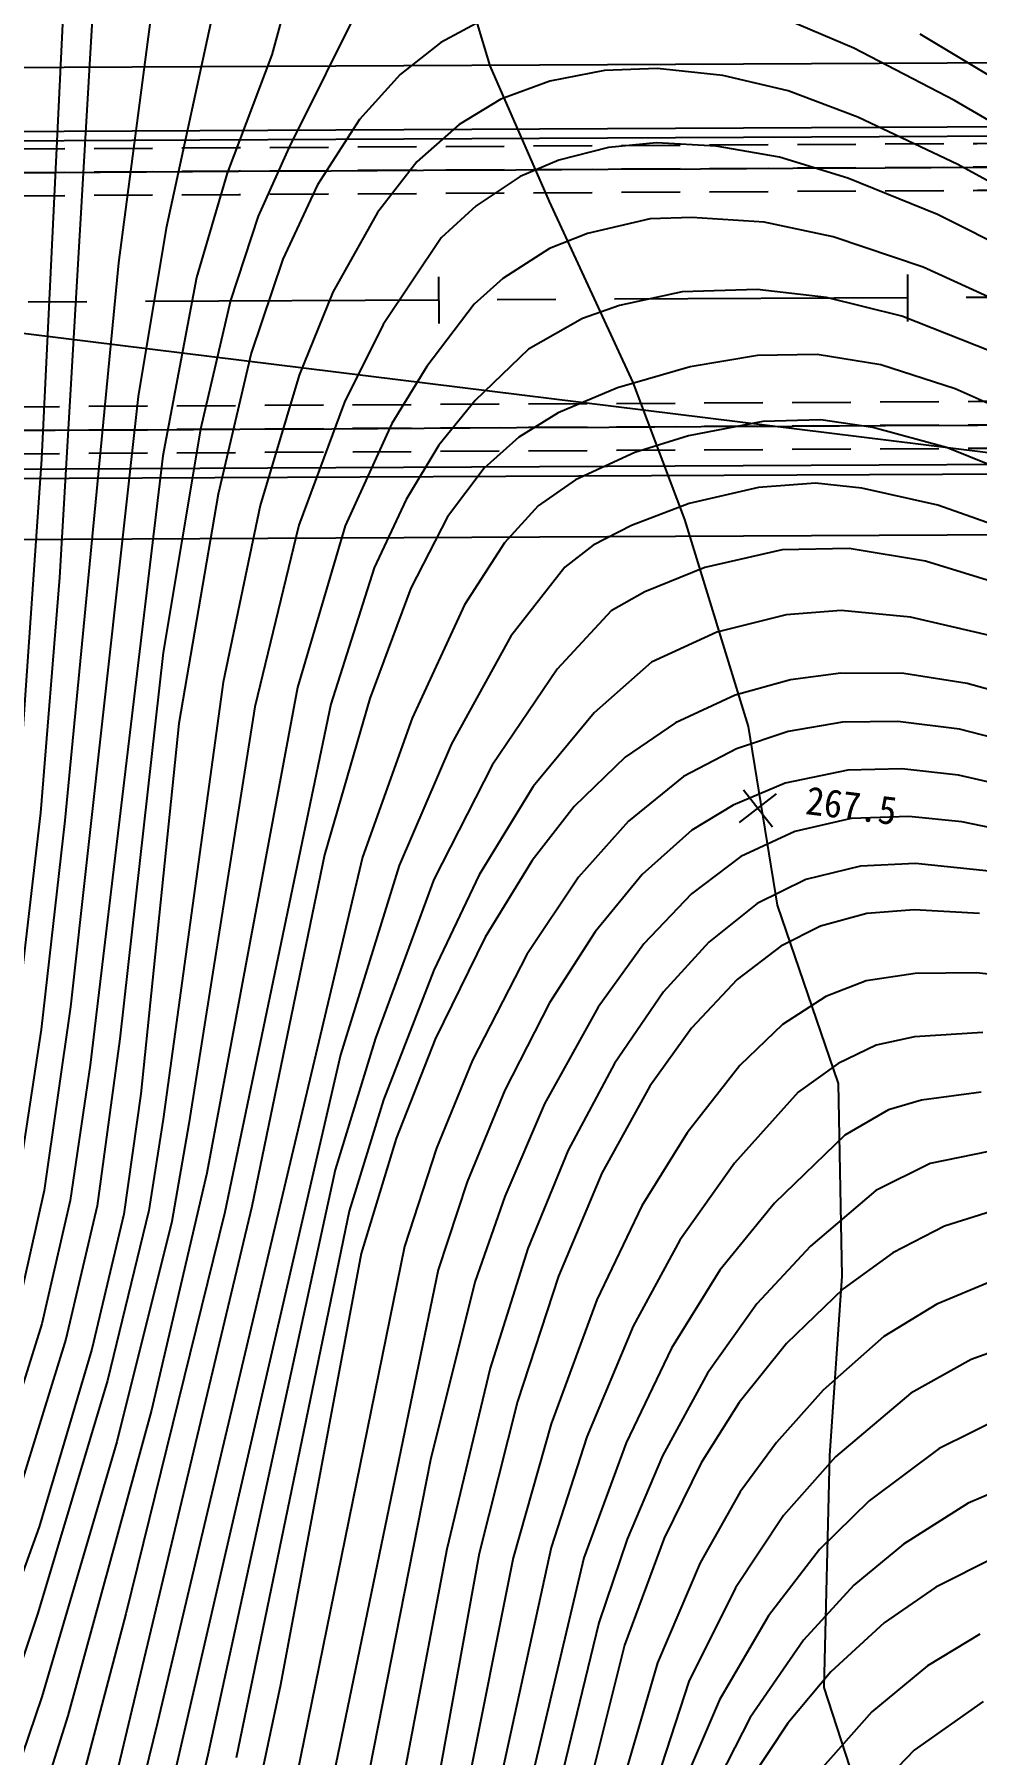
# Model space of a CAD drawing. Header units: millimetres. Extents: x 8678 to 9474, y 1103 to 1809.
# Drawn here: x 8787.4 to 8827.5, y 1412.1 to 1485.4 of the extents above; entities that cross this region are included whole.
import ezdxf
from ezdxf.xclip import XClip

# ---------------------------------------------------------------- set-up
doc = ezdxf.new("R2010")
doc.units = ezdxf.units.MM
doc.header["$LTSCALE"] = 10
doc.header["$MEASUREMENT"] = 0
doc.header["$XCLIPFRAME"] = 2
doc.linetypes.add('CENTER', pattern=[2, 1.25, -0.25, 0.25, -0.25])
doc.linetypes.add('HIDDEN', pattern=[0.375, 0.25, -0.125])
doc.layers.add('TZ-BASE', color=253, linetype='Continuous')
doc.layers.add('TZ-CABL', color=4, linetype='Continuous')
doc.styles.add('HANA', font='GulimChe.ttf')
doc.linetypes.add('ZIGZAG', pattern='A,0.0001,-0.2,[131,ltypeshp.shx,S=0.2,R=0,X=-0.2,Y=0],-0.4,[131,ltypeshp.shx,S=0.2,R=180,X=0.2,Y=0],-0.2', length=0.8001)

# ---------------------------------------------------------------- blocks, each defined once
blk = doc.blocks.new('JD-CGHF56FJ')
at = {"layer": 'TZ-BASE'}
for p, q in [((39.676, 18.454, 311.219), (42.188, 10.18, 311.219)), ((25.586, 18.233, 250), (23.824, -11.638, 250)), ((28.501, 18.123, 251), (26.342, 1.782, 251)), ((31.518, 17.686, 252), (28.373, 3.264, 252)), ((34.199, 15.516, 253), (32.887, 10.647, 253)), ((24.109, 15.221, 249), (23.056, -6.58, 249)), ((36.786, 13.066, 254), (33.605, 6.695, 254)), ((42.004, 12.202, 255), (40.097, 11.184, 255)), ((57.714, 10.938, 255), (55, 12.094, 255)), ((40.097, 11.184, 255), (38.356, 9.815, 255)), ((66.976, 7.666, 254), (60.544, 11.532, 254)), ((79.951, 10.385), (-0.048, 10)), ((79.951, 10.385), (-0.048, 10)), ((32.887, 10.647, 253), (30.986, 5.609, 253)), ((62.005, 8.705, 255), (57.714, 10.938, 255)), ((38.356, 9.815, 255), (36.623, 7.9, 255)), ((42.188, 10.18, 311.219), (44.722, 4.406, 311.219)), ((44.751, 9.536, 256), (42.653, 8.767, 256)), ((47.07, 9.992, 256), (44.751, 9.536, 256)), ((49.325, 10.066, 256), (47.07, 9.992, 256)), ((52.122, 9.778, 256), (49.325, 10.066, 256)), ((54.906, 9.116, 256), (52.122, 9.778, 256)), ((57.886, 7.995, 256), (54.906, 9.116, 256)), ((42.653, 8.767, 256), (40.88, 7.684, 256)), ((68.865, 4.691, 255), (62.005, 8.705, 255)), ((-0.035, 7.285), (79.964, 7.669)), ((36.623, 7.9, 255), (34.831, 5.116, 255)), ((40.88, 7.684, 256), (39.068, 6.098, 256)), ((62.154, 5.976, 256), (57.886, 7.995, 256)), ((-0.033, 6.885), (79.966, 7.269)), ((33.605, 6.695, 254), (32.304, 3.78, 254)), ((47.244, 6.698, 257), (45.126, 6.16, 257)), ((49.298, 6.899, 257), (47.244, 6.698, 257)), ((51.836, 6.753, 257), (49.298, 6.899, 257)), ((54.542, 6.29, 257), (51.836, 6.753, 257)), ((39.068, 6.098, 256), (37.397, 3.929, 256)), ((45.126, 6.16, 257), (43.478, 5.47, 257)), ((57.451, 5.398, 257), (54.542, 6.29, 257)), ((68.156, 2.679, 256), (62.154, 5.976, 256)), ((30.986, 5.609, 253), (29.679, 1.158, 253)), ((43.478, 5.47, 257), (41.596, 4.212, 257)), ((61.274, 3.85, 257), (57.451, 5.398, 257)), ((34.831, 5.116, 255), (33.355, 1.937, 255)), ((44.722, 4.406, 311.219), (48.289, -3.323, 311.219)), ((32.304, 3.78, 254), (31.117, 0.175, 254)), ((37.397, 3.929, 256), (35.495, 0.534, 256)), ((41.596, 4.212, 257), (40.112, 2.844, 257)), ((50.807, 3.715, 258), (49.027, 3.662, 258)), ((53.89, 3.515, 258), (50.807, 3.715, 258)), ((67.223, 0.847, 257), (61.274, 3.85, 257)), ((28.373, 3.264, 252), (27.191, -3.919, 252)), ((46.354, 3.042, 258), (44.734, 2.397, 258)), ((49.027, 3.662, 258), (46.354, 3.042, 258)), ((56.825, 2.887, 258), (53.89, 3.515, 258)), ((40.112, 2.844, 257), (37.638, -0.841, 257)), ((44.734, 2.397, 258), (42.734, 1.123, 258)), ((60.674, 1.604, 258), (56.825, 2.887, 258)), ((-0.007, 1.54), (80.041, -8.355)), ((26.342, 1.782, 251), (24.056, -21.986, 251)), ((33.355, 1.937, 255), (32.01, -2.069, 255)), ((66.064, -0.866, 258), (60.674, 1.604, 258)), ((29.679, 1.158, 253), (28.241, -6.441, 253)), ((39.995, 1.192), (40.004, -0.808)), ((42.734, 1.123, 258), (41.523, 0.024, 258)), ((59.994, 1.288), (60.004, -0.711)), ((31.117, 0.175, 254), (29.843, -5.314, 254)), ((35.495, 0.534, 256), (34.056, -3.005, 256)), ((41.523, 0.024, 258), (39.496, -2.638, 258)), ((50.39, 0.546, 259), (47.716, -0.041, 259)), ((53.589, 0.65, 259), (50.39, 0.546, 259)), ((56.552, 0.309, 259), (53.589, 0.65, 259)), ((59.754, -0.484, 259), (56.552, 0.309, 259)), ((46.132, -0.595, 259), (43.836, -1.891, 259)), ((47.716, -0.041, 259), (46.132, -0.595, 259)), ((63.571, -2, 259), (59.754, -0.484, 259)), ((37.638, -0.841, 257), (35.987, -4.15, 257)), ((32.01, -2.069, 255), (30.6, -8.085, 255)), ((43.836, -1.891, 259), (41.565, -4.078, 259)), ((53.598, -2.162, 260), (50.737, -2.645, 260)), ((56.152, -2.127, 260), (53.598, -2.162, 260)), ((58.866, -2.565, 260), (56.152, -2.127, 260)), ((39.496, -2.638, 258), (37.999, -5.069, 258)), ((50.737, -2.645, 260), (47.627, -3.547, 260)), ((62.038, -3.588, 260), (58.866, -2.565, 260)), ((34.056, -3.005, 256), (32.383, -8.561, 256)), ((47.627, -3.547, 260), (45.105, -4.61, 260)), ((48.289, -3.323, 311.219), (50.486, -9.161, 311.219)), ((65.978, -5.338, 260), (62.038, -3.588, 260)), ((27.191, -3.919, 252), (24.298, -29.938, 252)), ((35.987, -4.15, 257), (34.045, -9.406, 257)), ((41.565, -4.078, 259), (40.011, -5.988, 259)), ((37.999, -5.069, 258), (36.017, -9.426, 258)), ((45.105, -4.61, 260), (43.429, -5.644, 260)), ((53.824, -4.976, 261), (50.659, -5.592, 261)), ((56.298, -4.904, 261), (53.824, -4.976, 261)), ((58.518, -5.237, 261), (56.298, -4.904, 261)), ((29.843, -5.314, 254), (28.256, -14.835, 254)), ((43.429, -5.644, 260), (41.946, -6.968, 260)), ((50.659, -5.592, 261), (48.368, -6.302, 261)), ((61.662, -6.086, 261), (58.518, -5.237, 261)), ((23.056, -6.58, 249), (22.246, -18.287, 249)), ((28.241, -6.441, 253), (25.138, -32.417, 253)), ((40.011, -5.988, 259), (38.622, -8.301, 259)), ((48.368, -6.302, 261), (45.835, -7.468, 261)), ((65.461, -7.621, 261), (61.662, -6.086, 261)), ((0.034, -7.115), (80.033, -6.731)), ((0.036, -7.515), (80.035, -7.131)), ((41.946, -6.968, 260), (40.377, -9.049, 260)), ((45.835, -7.468, 261), (44.246, -8.572, 261)), ((53.641, -7.8, 262), (50.689, -8.483, 262)), ((56.072, -7.614, 262), (53.641, -7.8, 262)), ((58.05, -7.817, 262), (56.072, -7.614, 262)), ((61.299, -8.546, 262), (58.05, -7.817, 262)), ((30.6, -8.085, 255), (28.913, -17.862, 255)), ((32.383, -8.561, 256), (30.807, -16.09, 256)), ((38.622, -8.301, 259), (37.256, -11.219, 259)), ((44.246, -8.572, 261), (42.814, -10.152, 261)), ((50.689, -8.483, 262), (48.222, -9.412, 262)), ((64.676, -9.746, 262), (61.299, -8.546, 262)), ((34.045, -9.406, 257), (32.168, -17.148, 257)), ((36.017, -9.426, 258), (33.976, -16.322, 258)), ((40.377, -9.049, 260), (38.813, -12.084, 260)), ((48.222, -9.412, 262), (46.596, -10.25, 262)), ((50.486, -9.161, 311.219), (53.2, -17.986, 311.219)), ((0.049, -10.115), (80.048, -9.731)), ((0.049, -10.115), (80.048, -9.731)), ((42.814, -10.152, 261), (41.102, -12.794, 261)), ((46.596, -10.25, 262), (45.387, -11.188, 262)), ((54.659, -10.458, 263), (51.351, -11.202, 263)), ((57.518, -10.402, 263), (54.659, -10.458, 263)), ((60.767, -10.942, 263), (57.518, -10.402, 263)), ((64.328, -12.029, 263), (60.767, -10.942, 263)), ((23.824, -11.638, 250), (23.02, -21.668, 250)), ((37.256, -11.219, 259), (35.401, -17.035, 259)), ((45.387, -11.188, 262), (43.081, -14.129, 262)), ((51.351, -11.202, 263), (48.793, -12.245, 263)), ((38.813, -12.084, 260), (37.06, -16.786, 260)), ((48.793, -12.245, 263), (47.358, -13.059, 263)), ((41.102, -12.794, 261), (38.868, -17.633, 261)), ((47.358, -13.059, 263), (45.062, -15.533, 263)), ((57.177, -13.04, 264), (54.825, -13.227, 264)), ((60.129, -13.321, 264), (57.177, -13.04, 264)), ((54.825, -13.227, 264), (51.873, -13.964, 264)), ((63.5, -14.111, 264), (60.129, -13.321, 264)), ((43.081, -14.129, 262), (40.543, -18.718, 262)), ((51.873, -13.964, 264), (49.082, -15.237, 264)), ((28.256, -14.835, 254), (26.404, -31.307, 254)), ((49.082, -15.237, 264), (46.633, -17.403, 264)), ((30.807, -16.09, 256), (28.246, -34.731, 256)), ((45.062, -15.533, 263), (42.289, -19.633, 263)), ((55.014, -15.988, 265), (52.644, -16.646, 265)), ((57.152, -15.704, 265), (55.014, -15.988, 265)), ((59.844, -15.729, 265), (57.152, -15.704, 265)), ((62.543, -16.144, 265), (59.844, -15.729, 265)), ((33.976, -16.322, 258), (30.11, -37.025, 258)), ((37.06, -16.786, 260), (35.127, -23.458, 260)), ((52.644, -16.646, 265), (50.104, -17.822, 265)), ((65.516, -16.985, 265), (62.543, -16.144, 265)), ((32.168, -17.148, 257), (29.346, -34.923, 257)), ((35.401, -17.035, 259), (30.88, -38.693, 259)), ((46.633, -17.403, 264), (44.035, -20.547, 264)), ((28.913, -17.862, 255), (27.296, -33.644, 255)), ((38.868, -17.633, 261), (36.751, -23.562, 261)), ((50.104, -17.822, 265), (47.958, -19.295, 265)), ((54.916, -18.198, 266), (52.711, -18.939, 266)), ((53.2, -17.986, 311.219), (54.437, -25.602, 311.219)), ((57.221, -17.805, 266), (54.916, -18.198, 266)), ((59.581, -17.772, 266), (57.221, -17.805, 266)), ((62.215, -18.091, 266), (59.581, -17.772, 266)), ((65.59, -18.976, 266), (62.215, -18.091, 266)), ((40.543, -18.718, 262), (38.316, -23.917, 262)), ((52.711, -18.939, 266), (50.451, -20.121, 266)), ((42.289, -19.633, 263), (39.8, -24.512, 263)), ((47.958, -19.295, 265), (45.779, -21.402, 265)), ((59.765, -19.796, 267), (57.459, -19.851, 267)), ((62.175, -20.06, 267), (59.765, -19.796, 267)), ((50.451, -20.121, 266), (48.103, -22.017, 266)), ((54.786, -20.397, 267), (52.563, -21.332, 267)), ((57.459, -19.851, 267), (54.786, -20.397, 267)), ((64.959, -20.701, 267), (62.175, -20.06, 267)), ((44.035, -20.547, 264), (41.729, -24.31, 264)), ((52.837, -22.082, 267.512), (54.414, -20.852, 267.512)), ((53.011, -20.679, 267.512), (54.241, -22.256, 267.512)), ((23.02, -21.668, 250), (21.921, -31.113, 250)), ((24.056, -21.986, 251), (23.053, -30.897, 251)), ((45.779, -21.402, 265), (43.994, -23.699, 265)), ((52.563, -21.332, 267), (50.795, -22.405, 267)), ((57.599, -21.91, 268), (55.189, -22.459, 268)), ((60.061, -21.815, 268), (57.599, -21.91, 268)), ((62.313, -22.045, 268), (60.061, -21.815, 268)), ((48.103, -22.017, 266), (45.964, -24.404, 266)), ((50.795, -22.405, 267), (48.679, -24.297, 267)), ((55.189, -22.459, 268), (52.898, -23.522, 268)), ((65.139, -22.64, 268), (62.313, -22.045, 268)), ((35.127, -23.458, 260), (32.039, -38.444, 260)), ((36.751, -23.562, 261), (28.015, -60.448, 261)), ((38.316, -23.917, 262), (35.813, -31.988, 262)), ((43.994, -23.699, 265), (41.991, -26.961, 265)), ((52.898, -23.522, 268), (50.783, -25.115, 268)), ((57.996, -23.936, 269), (55.669, -24.503, 269)), ((60.337, -23.823, 269), (57.996, -23.936, 269)), ((63.481, -24.159, 269), (60.337, -23.823, 269)), ((39.8, -24.512, 263), (37.307, -31.266, 263)), ((41.729, -24.31, 264), (39.795, -28.372, 264)), ((45.964, -24.404, 266), (43.764, -27.704, 266)), ((48.679, -24.297, 267), (46.671, -26.732, 267)), ((55.669, -24.503, 269), (53.595, -25.53, 269)), ((50.783, -25.115, 268), (48.747, -27.256, 268)), ((53.595, -25.53, 269), (51.521, -27.174, 269)), ((54.437, -25.602, 311.219), (57.037, -33.204, 311.219)), ((58.271, -25.964, 270), (56.289, -26.495, 270)), ((60.285, -25.803, 270), (58.271, -25.964, 270)), ((63.067, -25.955, 270), (60.285, -25.803, 270)), ((41.991, -26.961, 265), (39.852, -31.309, 265)), ((46.671, -26.732, 267), (44.73, -29.772, 267)), ((56.289, -26.495, 270), (54.598, -27.344, 270)), ((43.764, -27.704, 266), (41.446, -32.216, 266)), ((48.747, -27.256, 268), (46.802, -29.95, 268)), ((51.521, -27.174, 269), (49.592, -29.304, 269)), ((54.598, -27.344, 270), (52.74, -28.766, 270)), ((39.795, -28.372, 264), (37.648, -33.902, 264)), ((60.322, -28.509, 271), (58.238, -28.834, 271)), ((62.941, -28.488, 271), (60.322, -28.509, 271)), ((65.848, -28.816, 271), (62.941, -28.488, 271)), ((49.592, -29.304, 269), (47.497, -32.356, 269)), ((52.74, -28.766, 270), (50.785, -30.85, 270)), ((58.238, -28.834, 271), (56.512, -29.498, 271)), ((24.298, -29.938, 252), (23.18, -37.767, 252)), ((44.73, -29.772, 267), (42.822, -33.495, 267)), ((46.802, -29.95, 268), (44.523, -34.07, 268)), ((56.512, -29.498, 271), (54.675, -30.696, 271)), ((54.675, -30.696, 271), (52.845, -32.439, 271)), ((23.053, -30.897, 251), (22.003, -37.735, 251)), ((26.404, -31.307, 254), (25.434, -38.419, 254)), ((37.307, -31.266, 263), (35.59, -36.893, 263)), ((39.852, -31.309, 265), (38.183, -35.544, 265)), ((50.785, -30.85, 270), (49.014, -33.316, 270)), ((60.293, -31.213, 272), (58.664, -31.573, 272)), ((63.213, -31.033, 272), (60.293, -31.213, 272)), ((35.813, -31.988, 262), (28.723, -62.702, 262)), ((41.446, -32.216, 266), (39.905, -35.967, 266)), ((58.664, -31.573, 272), (57.041, -32.356, 272)), ((25.138, -32.417, 253), (24.29, -38.191, 253)), ((47.497, -32.356, 269), (45.53, -36.049, 269)), ((52.845, -32.439, 271), (50.601, -35.31, 271)), ((57.041, -32.356, 272), (55.335, -33.581, 272)), ((27.296, -33.644, 255), (26.577, -38.78, 255)), ((42.822, -33.495, 267), (41.219, -37.403, 267)), ((49.014, -33.316, 270), (46.968, -37.022, 270)), ((55.335, -33.581, 272), (52.624, -36.603, 272)), ((57.037, -33.204, 311.219), (57.201, -41.421, 311.219)), ((63.136, -33.572, 273), (60.592, -33.91, 273)), ((37.648, -33.902, 264), (36.178, -38.651, 264)), ((44.523, -34.07, 268), (42.819, -38.026, 268)), ((59.194, -34.327, 273), (57.321, -35.407, 273)), ((60.592, -33.91, 273), (59.194, -34.327, 273)), ((28.246, -34.731, 256), (27.646, -38.615, 256)), ((29.346, -34.923, 257), (28.628, -39.088, 257)), ((38.183, -35.544, 265), (36.703, -40.46, 265)), ((50.601, -35.31, 271), (48.671, -38.426, 271)), ((57.321, -35.407, 273), (54.333, -38.305, 273)), ((39.905, -35.967, 266), (38.542, -40.155, 266)), ((45.53, -36.049, 269), (43.8, -40.239, 269)), ((52.624, -36.603, 272), (50.286, -39.882, 272)), ((60.961, -36.619, 274), (58.644, -37.762, 274)), ((63.463, -36.109, 274), (60.961, -36.619, 274)), ((30.11, -37.025, 258), (27.757, -47.136, 258)), ((35.59, -36.893, 263), (30.189, -61.695, 263)), ((41.219, -37.403, 267), (39.984, -41.146, 267)), ((46.968, -37.022, 270), (45.113, -41.415, 270)), ((23.18, -37.767, 252), (22.012, -42.977, 252)), ((42.819, -38.026, 268), (41.563, -41.637, 268)), ((58.644, -37.762, 274), (55.856, -40.14, 274)), ((24.29, -38.191, 253), (23.082, -43.455, 253)), ((25.434, -38.419, 254), (24.104, -44.111, 254)), ((26.577, -38.78, 255), (25.205, -44.536, 255)), ((27.646, -38.615, 256), (25.876, -45.868, 256)), ((32.039, -38.444, 260), (26.196, -62.947, 260)), ((30.88, -38.693, 259), (26.661, -55.823, 259)), ((36.178, -38.651, 264), (31.36, -61.959, 264)), ((48.671, -38.426, 271), (46.751, -42.435, 271)), ((54.333, -38.305, 273), (51.999, -41.162, 273)), ((63.618, -38.647, 275), (61.582, -39.288, 275)), ((28.628, -39.088, 257), (26.28, -48.486, 257)), ((61.582, -39.288, 275), (59.37, -40.424, 275)), ((38.542, -40.155, 266), (32.87, -67.983, 266)), ((43.8, -40.239, 269), (42.199, -45.346, 269)), ((50.286, -39.882, 272), (48.3, -43.554, 272)), ((55.856, -40.14, 274), (53.577, -42.596, 274)), ((36.703, -40.46, 265), (33.252, -58.847, 265)), ((59.37, -40.424, 275), (57.26, -41.954, 275)), ((39.984, -41.146, 267), (34.283, -68.655, 267)), ((41.563, -41.637, 268), (39.666, -49.187, 268)), ((45.113, -41.415, 270), (43.36, -46.761, 270)), ((51.999, -41.162, 273), (49.931, -44.485, 273)), ((57.201, -41.421, 311.219), (56.674, -49.064, 311.219)), ((63.574, -41.644, 276), (61.253, -42.609, 276)), ((46.751, -42.435, 271), (44.797, -47.716, 271)), ((57.26, -41.954, 275), (54.841, -44.285, 275)), ((53.577, -42.596, 274), (51.464, -45.561, 274)), ((61.253, -42.609, 276), (58.984, -43.999, 276)), ((23.082, -43.455, 253), (21.468, -48.6, 253)), ((48.3, -43.554, 272), (46.329, -48.274, 272)), ((58.984, -43.999, 276), (56.403, -46.285, 276)), ((24.104, -44.111, 254), (22.081, -50.647, 254)), ((25.205, -44.536, 255), (22.958, -52.104, 255)), ((49.931, -44.485, 273), (47.996, -48.526, 273)), ((54.841, -44.285, 275), (52.826, -46.802, 275)), ((64.531, -44.319, 277), (62.723, -44.977, 277)), ((42.199, -45.346, 269), (40.344, -53.055, 269)), ((62.723, -44.977, 277), (60.149, -46.407, 277)), ((25.876, -45.868, 256), (22.9, -55.782, 256)), ((51.464, -45.561, 274), (49.545, -49.08, 274)), ((43.36, -46.761, 270), (41.724, -53.243, 270)), ((52.826, -46.802, 275), (51.195, -49.385, 275)), ((56.403, -46.285, 276), (54.411, -48.51, 276)), ((60.149, -46.407, 277), (56.934, -49.117, 277)), ((27.757, -47.136, 258), (24.188, -60.16, 258)), ((64.114, -47.406, 278), (61.347, -48.772, 278)), ((44.797, -47.716, 271), (43.183, -53.431, 271)), ((46.329, -48.274, 272), (44.805, -52.993, 272)), ((26.28, -48.486, 257), (23.075, -59.356, 257)), ((47.996, -48.526, 273), (46.201, -53.426, 273)), ((49.545, -49.08, 274), (48.045, -52.632, 274)), ((54.411, -48.51, 276), (52.863, -50.62, 276)), ((56.934, -49.117, 277), (54.705, -51.625, 277)), ((56.674, -49.064, 311.219), (56.436, -58.961, 311.219)), ((61.347, -48.772, 278), (58.371, -51, 278)), ((39.666, -49.187, 268), (35.845, -68.609, 268)), ((51.195, -49.385, 275), (49.615, -52.593, 275)), ((65.211, -49.984, 279), (62.583, -51.095, 279)), ((52.863, -50.62, 276), (51.156, -53.641, 276)), ((58.371, -51, 278), (56.25, -53.076, 278)), ((62.583, -51.095, 279), (59.825, -52.842, 279)), ((54.705, -51.625, 277), (52.658, -54.705, 277)), ((22.958, -52.104, 255), (20.078, -60.096, 255)), ((48.045, -52.632, 274), (46.837, -56.199, 274)), ((49.615, -52.593, 275), (47.926, -57.159, 275)), ((40.344, -53.055, 269), (37.333, -68.921, 269)), ((41.724, -53.243, 270), (38.847, -69.188, 270)), ((43.183, -53.431, 271), (40.12, -68.778, 271)), ((44.805, -52.993, 272), (41.129, -69.724, 272)), ((46.201, -53.426, 273), (42.154, -70.496, 273)), ((56.25, -53.076, 278), (54.068, -55.897, 278)), ((59.825, -52.842, 279), (57.713, -54.599, 279)), ((63.732, -53.416, 280), (61.207, -54.684, 280)), ((51.156, -53.641, 276), (49.336, -57.905, 276)), ((52.658, -54.705, 277), (50.667, -58.705, 277)), ((57.713, -54.599, 279), (55.563, -56.946, 279)), ((61.207, -54.684, 280), (59.007, -56.207, 280)), ((22.9, -55.782, 256), (21.143, -61.019, 256)), ((26.661, -55.823, 259), (24.74, -63.09, 259)), ((46.837, -56.199, 274), (43.578, -69.618, 274)), ((54.068, -55.897, 278), (51.982, -59.485, 278)), ((59.007, -56.207, 280), (56.733, -58.289, 280)), ((47.926, -57.159, 275), (44.562, -70.591, 275)), ((55.563, -56.946, 279), (53.284, -60.242, 279)), ((63.089, -56.683, 281), (60.858, -58.037, 281)), ((49.336, -57.905, 276), (44.998, -72.792, 276)), ((56.733, -58.289, 280), (54.892, -60.477, 280)), ((60.858, -58.037, 281), (58.472, -60, 281)), ((23.075, -59.356, 257), (21.19, -64.888, 257)), ((33.252, -58.847, 265), (31.093, -69.048, 265)), ((50.667, -58.705, 277), (45.434, -74.878, 277)), ((56.436, -58.961, 311.219), (58.673, -65.873, 311.219)), ((51.982, -59.485, 278), (50.096, -63.883, 278)), ((58.472, -60, 281), (56.271, -62.486, 281)), ((63.221, -59.548, 282), (60.288, -61.635, 282)), ((24.188, -60.16, 258), (22.43, -65.742, 258)), ((28.015, -60.448, 261), (26.347, -67.188, 261)), ((53.284, -60.242, 279), (51.613, -63.496, 279)), ((54.892, -60.477, 280), (53.276, -62.922, 280)), ((30.189, -61.695, 263), (28.596, -68.562, 263)), ((60.288, -61.635, 282), (57.745, -64.252, 282))]:
    blk.add_line(p, q, dxfattribs=at)
at = {"layer": 'TZ-BASE', "linetype": 'CENTER', "flags": 128}
blk.add_lwpolyline([(699.984, 0, 0.002738), (590.464, 1.579), (500.996, 1.559), (315.466, 1.517), (79.999, 0.385), (0, 0)], format="xyb", dxfattribs=at)
at = {"layer": 'TZ-BASE', "style": 'HANA'}
blk.add_text('267.5', height=1.2, rotation=352.95306, dxfattribs=at).set_placement((55.611, -21.713, 267.512))

msp = doc.modelspace()

# ---------------------------------------------------------------- linework, layer by layer
at = {"layer": 'TZ-CABL', "linetype": 'HIDDEN'}
for points in [[(8764.561, 1480.369, -0.001516), (9268.643, 1481.929, -0.004011), (9464.705, 1480.368, -0.004011)], [(8764.567, 1479.369, -0.001516), (9268.643, 1480.929, -0.004011), (9464.689, 1479.368, -0.004011)], [(8764.573, 1478.369, -0.001516), (9268.643, 1479.929, -0.004011), (9464.673, 1478.368, -0.004011)], [(8764.615, 1469.373, -0.001515), (9268.424, 1470.931, -0.004011), (9464.486, 1469.37)], [(8764.62, 1468.373, -0.001515), (9268.424, 1469.931, -0.004011), (9464.47, 1468.37)], [(8764.624, 1467.373, -0.001515), (9268.425, 1468.931, -0.004011), (9464.454, 1467.37)]]:
    msp.add_lwpolyline(points, format="xyb", dxfattribs=at)
at = {"layer": 'TZ-CABL', "linetype": 'ZIGZAG', "ltscale": 0.5}
for points in [[(8764.567, 1479.369, -0.001516), (9268.643, 1480.929, -0.004011), (9464.689, 1479.368, -0.004011)], [(8764.62, 1468.373, -0.001515), (9268.424, 1469.931, -0.004011), (9464.47, 1468.37)]]:
    msp.add_lwpolyline(points, format="xyb", dxfattribs=at)

# ---------------------------------------------------------------- block references
at = {"layer": 'TZ-BASE'}
ref = msp.add_blockref('JD-CGHF56FJ', (8764.593, 1473.869), dxfattribs=at)
XClip(ref).set_block_clipping_path([(698.4920732728, -75.0000000069), (701.4767533416, 74.9999999931), (-0.3606341712, 74.9999999931), (0.3606341712, -75.0000000069)])

doc.saveas('drawing.dxf')
